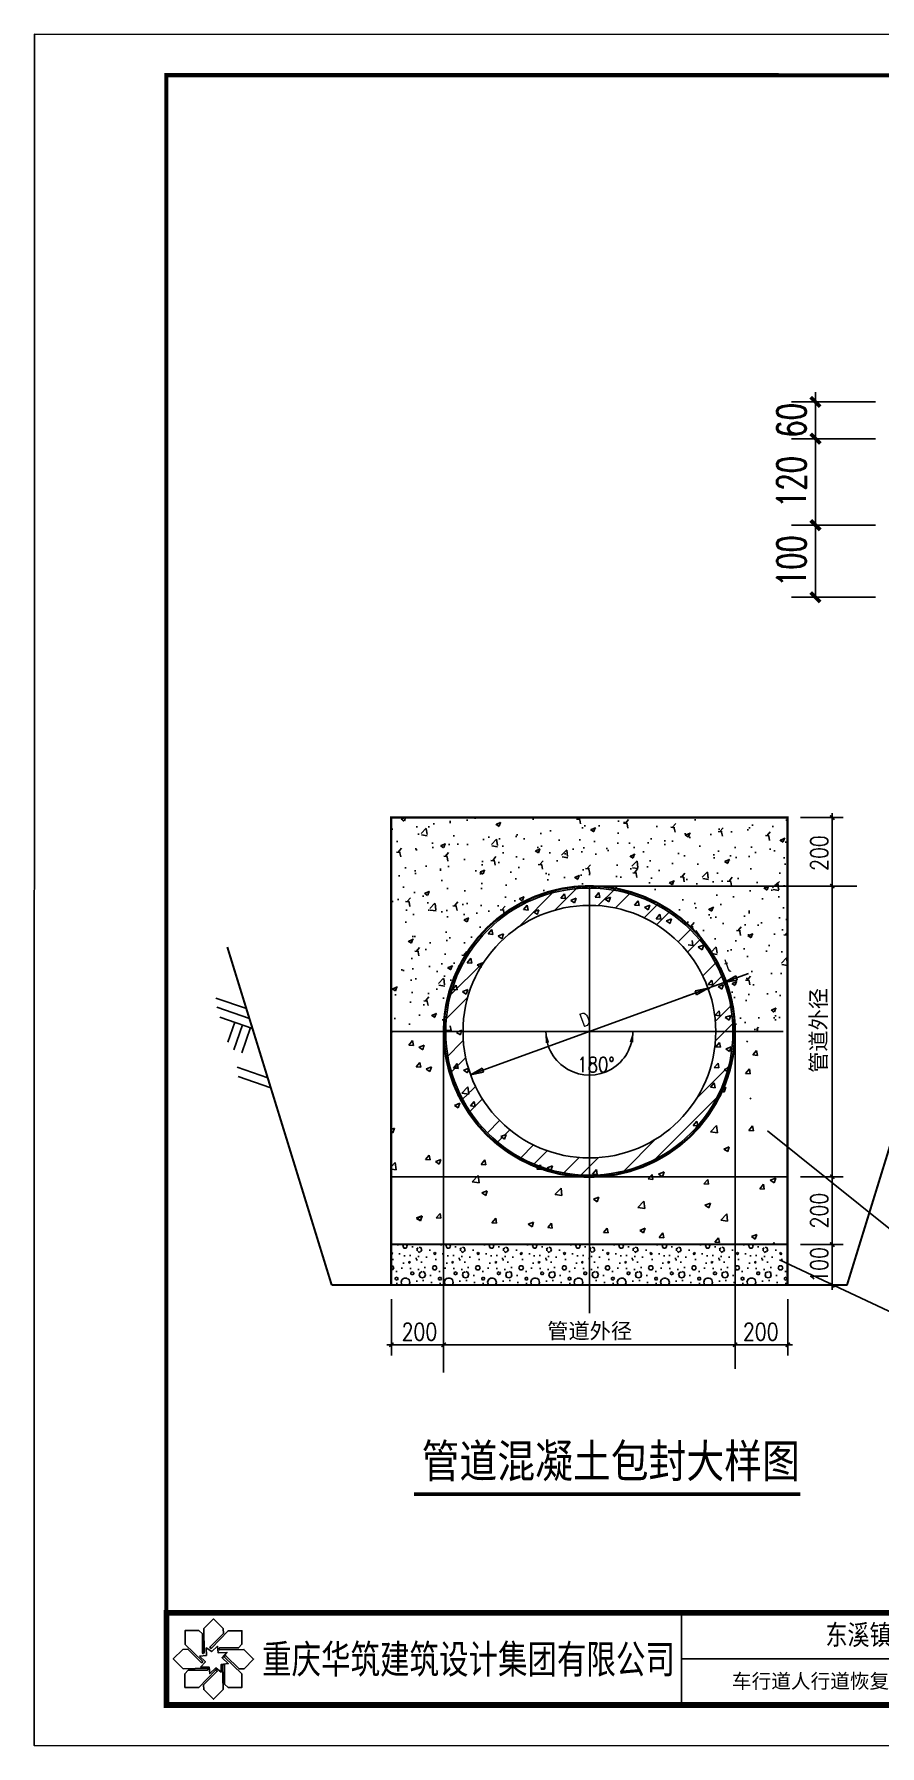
# Model space of a CAD drawing. Header units: millimetres. Extents: x 5592 to 9444, y 2362 to 3548.
# Drawn here: x 9023.5 to 9170.2, y 2362.3 to 2659.3 of the extents above; entities that cross this region are included whole.
import ezdxf
from ezdxf.enums import TextEntityAlignment as Align

# ---------------------------------------------------------------- set-up
doc = ezdxf.new("R2010")
doc.units = ezdxf.units.MM
doc.header["$LTSCALE"] = 250
doc.layers.get('0').update_dxf_attribs({"linetype": 'CONTINUOUS'})
doc.layers.get('DEFPOINTS').update_dxf_attribs({"linetype": 'CONTINUOUS'})
for name, color, linetype in [('DIM_SYMB', 3, 'CONTINUOUS'), ('DN_DIM', 3, 'CONTINUOUS'), ('DOTE', 152, 'CONTINUOUS'), ('GPSCOMMON', 7, 'CONTINUOUS'), ('OTHER', 7, 'CONTINUOUS'), ('PUB_DIM', 7, 'CONTINUOUS'), ('PUB_TITLE', 4, 'CONTINUOUS'), ('TK', 7, 'CONTINUOUS'), ('图框', 7, 'CONTINUOUS'), ('图框线', 4, 'CONTINUOUS'), ('标', 3, 'CONTINUOUS')]:
    doc.layers.add(name, color=color, linetype=linetype)
doc.styles.add('111', font='txt.shx', dxfattribs={"bigfont": 'hztxt.shx'})
doc.styles.add('_TCH_DIM_T3', font='SIMPLEX', dxfattribs={"width": 0.705882, "bigfont": 'GBCBIG'})
doc.styles.add('DIM_FONT', font='SIMPLEX.shx', dxfattribs={"width": 0.8})
doc.styles.add('FS', font='SIMFANG.TTF', dxfattribs={"width": 0.8})
doc.styles.add('宋体', font='SimSun.ttf')
doc.styles.add('样式 1', font='SIMFANG.TTF')

# ---------------------------------------------------------------- blocks, each defined once
blk = doc.blocks.new('_ARCHTICK')
at = {"color": 0, "linetype": 'ByBlock', "const_width": 0.4}
blk.add_lwpolyline([(-0.5, -0.5), (0.5, 0.5)], dxfattribs=at)
blk = doc.blocks.new('A$C00DF43F2')
blk.add_line((0.5, 16.5), (0.5, 0.5))
for points in [[(7.06, 9.58), (6.98, 13.76), (8.67, 15.45), (10.34, 13.79), (10.38, 12.93), (8.08, 10.62, 0.846154), (8.31, 10.39), (11.21, 13.4)], [(6.74, 8.12), (3.74, 11.02), (3.74, 13.42), (6.1, 13.42), (6.73, 12.84), (6.73, 9.58, 0.846154), (7.06, 9.58), (6.98, 13.76)], [(8.31, 10.39), (11.21, 13.4), (13.6, 13.4), (13.6, 11.04), (13.02, 10.41), (9.77, 10.41, 0.846154), (9.77, 10.08), (13.94, 10.16)], [(7.56, 6.91), (3.38, 6.8), (1.69, 8.49), (3.35, 10.16), (4.21, 10.2), (6.51, 7.89, 0.846154), (6.74, 8.12), (3.74, 11.02)], [(9.77, 10.08), (13.94, 10.16), (15.63, 8.46), (13.97, 6.8), (13.11, 6.76), (10.81, 9.06, 0.760552), (10.55, 8.8), (13.58, 5.93)], [(9.02, 6.56), (6.12, 3.56), (3.72, 3.56), (3.72, 5.91), (4.3, 6.55), (7.56, 6.55, 0.760552), (7.56, 6.91), (3.38, 6.8)], [(10.23, 7.37), (10.34, 3.2), (8.65, 1.5), (6.98, 3.17), (6.94, 4.03), (9.25, 6.33, 0.846154), (9.02, 6.56), (6.12, 3.56)], [(10.55, 8.8), (13.58, 5.93), (13.58, 3.54), (11.23, 3.54), (10.59, 4.12), (10.59, 7.37, 0.760552), (10.23, 7.37), (10.34, 3.2)]]:
    blk.add_lwpolyline(points, format="xyb")
blk.add_lwpolyline([(6.21, 8.99), (7.26, 8.01), (6.43, 7.08), (7.89, 7.08), (8.02, 5.96), (9.05, 6.95), (10, 6.23), (10, 7.54), (11.22, 7.69), (10.16, 8.69), (10.98, 9.63), (9.46, 9.56), (9.35, 10.7), (8.37, 9.77), (7.42, 10.42), (7.43, 9.1)], close=True)
at = {"layer": 'TK', "color": 7}
blk.add_line((390.5, 8.5), (89.84, 8.5), dxfattribs=at)
at = {"layer": 'TK', "color": 7, "const_width": 1}
blk.add_lwpolyline([(390.5, 0.5), (390.5, 16.5), (0.5, 16.5), (0.5, 0.5)], close=True, dxfattribs=at)
at = {"layer": 'TK', "color": 7}
blk.add_lwpolyline([(89.84, 16.5), (89.84, 0.5)], dxfattribs=at)
at = {"color": 7, "style": 'FS'}
for s, height, width, p in [('东溪镇市政消火栓增补工程', 3.5, 0.8, (137.75, 12.69)), ('重庆华筑建筑设计集团有限公司', 5, 0.75, (52.9, 8.46))]:
    blk.add_text(s, height=height, dxfattribs=dict(at, width=width)).set_placement(p, align=Align.MIDDLE_CENTER)
blk = doc.blocks.new('_DIMX')
blk.add_line((-150, 0), (150, 0))
at = {"const_width": 50}
blk.add_lwpolyline([(-70, -70), (70, 70)], dxfattribs=at)
blk = doc.blocks.new('_CLOSED')
at = {"color": 0, "linetype": 'ByBlock'}
for p, q in [((-1, 0.17), (0, 0)), ((-1, 0.17), (-1, -0.17)), ((0, 0), (-1, -0.17)), ((0, 0), (-1, 0))]:
    blk.add_line(p, q, dxfattribs=at)

msp = doc.modelspace()

# ---------------------------------------------------------------- hatches: boundary and pattern name
at = {"linetype": 'ByBlock'}
h = msp.add_hatch(dxfattribs=at)
h.set_pattern_fill('AN32C', color=256, scale=7.5, style=0)
h.set_pattern_definition([(0, (10404.602, 15903.288), (3.75, 7.5), [0, -7.5]), (0, (10400.215, 15902.276), (3.75, 7.5), [0, -7.5]), (0, (10402.652, 15902.201), (3.75, 7.5), [0, -7.5]), (0, (10405.315, 15904.413), (3.75, 7.5), [0, -7.5]), (0, (10402.202, 15901.826), (3.75, 7.5), [0, -7.5]), (0, (10406.065, 15909.138), (3.75, 7.5), [0, -7.5]), (0, (10403.777, 15908.538), (3.75, 7.5), [0, -7.5]), (0, (10404.977, 15907.601), (3.75, 7.5), [0, -7.5]), (0, (10398.865, 15907.451), (3.75, 7.5), [0, -7.5]), (0, (10402.54, 15907.113), (3.75, 7.5), [0, -7.5]), (0, (10401.115, 15905.201), (3.75, 7.5), [0, -7.5]), (0, (10401.19, 15902.388), (3.75, 7.5), [0, -7.5]), (0, (10404.002, 15902.088), (3.75, 7.5), [0, -7.5]), (0, (10406.065, 15905.388), (3.75, 7.5), [0, -7.5]), (0, (10399.052, 15904.226), (3.75, 7.5), [0, -7.5]), (0, (10399.69, 15905.501), (3.75, 7.5), [0, -7.5]), (0, (10402.615, 15904.976), (3.75, 7.5), [0, -7.5]), (0, (10401.565, 15903.888), (3.75, 7.5), [0, -7.5]), (0, (10400.965, 15906.363), (3.75, 7.5), [0, -7.5]), (0, (10401.902, 15909.176), (3.75, 7.5), [0, -7.5]), (0, (10399.352, 15902.651), (3.75, 7.5), [0, -7.5]), (0, (10403.477, 15907.638), (3.75, 7.5), [0, -7.5]), (0, (10399.99, 15907.751), (3.75, 7.5), [0, -7.5]), (0, (10399.39, 15908.726), (3.75, 7.5), [0, -7.5]), (130.601294, (10405.604, 15906.79), (-18.749999825, 22.500000136), [0.3292694, -137.963895]), (18.434949, (10405.0683, 15906.9329), (18.75, 7.49999997), [0.3388155, -47.0953493]), (90, (10405.0683, 15906.6114), (3.75, 7.5), [0.3214285, -14.678571]), (161.565051, (10405.3897, 15906.5043), (-18.75000017, 7.49999946), [0.3388155, -47.0953493]), (53.130102, (10405.3897, 15906.5043), (3.75, 7.5), [0.357143, -37.1428567]), (135, (10405.6754, 15902.6829), (-3.75000047, 7.4999995), [0.3030457, -20.9101575]), (45, (10405.2469, 15902.6829), (3.75, 7.5), [0.3030457, -20.9101575]), (135, (10405.4611, 15902.4686), (-3.75000047, 7.4999995), [0.3030457, -20.9101575]), (45, (10405.4611, 15902.4686), (3.75, 7.5), [0.3030457, -20.9101575]), (116.56505, (10402.068, 15907.7186), (-6e-07, 14.9999997), [0.399298, -7.9859565]), (180, (10401.89, 15908.076), (-3.75, 7.5), [0.4285715, -7.0714283]), (63.43495, (10401.2826, 15907.7186), (6e-09, 15), [0.399298, -7.9859565]), (116.56505, (10401.461, 15907.3614), (-6e-07, 14.9999997), [0.399298, -7.9859565]), (0, (10401.461, 15907.3614), (3.75, 7.5), [0.4285715, -7.0714283]), (63.43495, (10401.89, 15907.3614), (6e-09, 15), [0.399298, -7.9859565]), (107.102728, (10404.8897, 15905.18286), (-11.2499995956, 37.500000144), [0.485767, -203.53629]), (143.972626, (10404.74685, 15905.64714), (-71.249999198, 52.500000014), [0.485767, -101.5252575]), (180, (10404.354, 15905.933), (-3.75, 7.5), [0.4642857, -7.035714]), (36.0273733, (10403.49685, 15905.64714), (71.249999575, 52.499999508), [0.485767, -101.5252575]), (71.565051, (10403.354, 15905.2186), (11.25000007, 37.49999998), [0.451754, -46.9824105]), (107.102728, (10403.49685, 15904.7543), (-11.2499995956, 37.500000144), [0.485767, -203.53629]), (143.972626, (10403.8897, 15904.4686), (-71.249999198, 52.500000014), [0.485767, -101.5252575]), (0, (10403.89, 15904.4686), (3.75, 7.5), [0.4642857, -7.035714]), (36.0273733, (10404.354, 15904.4686), (71.249999575, 52.499999508), [0.485767, -101.5252575]), (71.565051, (10404.7469, 15904.7543), (11.25000007, 37.49999998), [0.451754, -46.9824105]), (150.255118, (10404.9611, 15908.6829), (-11.250000027, 7.49999991), [0.2879377, -60.178995]), (90, (10404.711, 15908.54), (3.75, 7.5), [0.2857143, -14.7142852]), (29.744881, (10404.7111, 15908.54), (11.250000007, 7.499999965), [0.2879377, -60.178995]), (116.56505, (10403.211, 15903.3614), (-6e-07, 14.9999997), [0.399298, -7.9859565]), (168.690067, (10403.0326, 15903.7186), (-33.75000006, 7.49999982), [0.3642157, -76.12107]), (41.185925, (10402.3897, 15903.54), (93.749999714, 82.499999526), [0.379648, -159.0725325]), (90, (10402.3897, 15903.183), (3.75, 7.5), [0.357143, -14.6428567]), (138.814074, (10402.67542, 15902.93286), (-93.749998616, 82.500000772), [0.379648, -159.0725325]), (16.6992442, (10402.67542, 15902.93286), (123.749999787, 37.499999823), [0.372868, -156.2317275]), (60.945396, (10403.03257, 15903.04), (3.750000014, 7.499999977), [0.367701, -154.0667475]), (109.983106, (10400.06828, 15906.5043), (-18.7500001005, 52.499999943), [0.418025, -175.1524725]), (155.556045, (10399.92542, 15906.89714), (-48.750000231, 22.499999553), [0.4315373, -180.8141475]), (24.4439547, (10399.1397, 15906.89714), (48.75000007, 22.4999999125), [0.4315373, -180.8141475]), (70.0168934, (10398.99685, 15906.5043), (18.7500000864, 52.499999952), [0.418025, -175.1524725]), (109.983106, (10399.1397, 15906.11143), (-18.7500001005, 52.499999943), [0.418025, -175.1524725]), (160.016893, (10399.5326, 15905.9686), (-18.750000093, 7.499999688), [0.418025, -87.3672225]), (19.9831065, (10399.5326, 15905.9686), (18.74999998, 7.500000018), [0.418025, -87.3672225]), (70.0168934, (10399.92542, 15906.11143), (18.7500000864, 52.499999952), [0.418025, -175.1524725]), (122.005383, (10402.854, 15905.8257), (-3.750000517, 7.49999964), [0.336928, -70.4179305]), (18.434949, (10402.354, 15906.0043), (18.75, 7.49999997), [0.3388155, -47.0953493]), (90, (10402.354, 15905.683), (3.75, 7.5), [0.3214285, -14.678571]), (161.565051, (10402.6754, 15905.5757), (-18.75000017, 7.49999946), [0.3388155, -47.0953493]), (54.4623222, (10402.67542, 15905.5757), (26.249999984, 37.499999974), [0.307226, -128.7276525]), (116.56505, (10400.6754, 15904.004), (-6e-07, 14.9999997), [0.399298, -7.9859565]), (180, (10400.497, 15904.3614), (-3.75, 7.5), [0.392857, -7.1071425]), (59.0362434, (10399.8897, 15904.0043), (3.750000012, 7.499999964), [0.4164966, -87.047775]), (120.963756, (10400.104, 15903.64715), (-3.750000512, 7.499999656), [0.4164966, -87.047775]), (0, (10400.104, 15903.647), (3.75, 7.5), [0.392857, -7.1071425]), (63.43495, (10400.497, 15903.647), (6e-09, 15), [0.399298, -7.9859565])])
h.paths.add_polyline_path([(9085.4, 2442.25), (9154.157, 2442.25), (9154.157, 2449.318), (9085.4, 2449.318)])
at = {"layer": 'OTHER'}
h = msp.add_hatch(dxfattribs=at)
h.set_pattern_fill('AR-CONC', color=256, scale=4.5, style=0)
h.set_pattern_definition([(50, (-106342.3425, -13986.837), (8.1983101, -0.71725885), [0.85725, -9.42975]), (355, (-106342.3425, -13986.837), (-1.58592717, 8.5975489), [0.6858, -7.5438]), (100.451, (-106341.659, -13986.897), (6.6124126, 7.88025095), [0.72855, -8.01405]), (46.1842, (-106342.342, -13984.551), (12.1985568, -1.8919048), [1.285875, -14.144625]), (96.6356, (-106341.326, -13984.709), (10.6831906, 11.13415), [1.092825, -12.021075]), (351.184, (-106342.342, -13984.551), (10.6832073, 11.1341303), [1.0287, -11.3157]), (21, (-106341.1995, -13985.123), (6.8226696, -4.60194833), [0.85725, -9.42975]), (326, (-106341.1995, -13985.123), (2.7810913, 8.2884585), [0.6858, -7.5438]), (71.4514, (-106340.631, -13985.506), (9.6037421, 3.6865286), [0.72855, -8.01405]), (37.5, (-106342.3425, -13986.8373), (0.138987146, 3.80497675), [0, -7.45236, 0, -7.6581, 0, -7.572375]), (7.5, (-106342.3425, -13986.8373), (3.00688481, 4.50812587), [0, -4.36626, 0, -7.28091, 0, -2.886075]), (327.5, (-106344.8914, -13986.8373), (6.10157678, -0.25779348), [0, -2.8575, 0, -8.9154, 0, -11.83005]), (317.5, (-106346.0344, -13986.837), (6.66581316, 1.1441921), [0, -3.71475, 0, -5.92074, 0, -8.40105])])
edge = h.paths.add_edge_path()
edge.add_line((9119.778, 2511.5), (9119.778, 2523.378))
edge.add_line((9119.778, 2523.378), (9085.4, 2523.378))
edge.add_line((9085.4, 2523.378), (9085.4, 2497.367))
edge.add_line((9085.4, 2497.367), (9085.4, 2486.226))
edge.add_line((9085.4, 2486.226), (9090.044, 2486.226))
edge.add_line((9090.044, 2486.226), (9090.452, 2486.767))
edge.add_line((9090.452, 2486.767), (9090.541, 2486.226))
edge.add_line((9090.541, 2486.226), (9090.852, 2486.226))
edge.add_line((9090.852, 2486.226), (9090.996, 2486.767))
edge.add_line((9090.996, 2486.767), (9091.137, 2486.226))
edge.add_line((9091.137, 2486.226), (9091.496, 2486.226))
edge.add_line((9091.496, 2486.226), (9091.617, 2486.638))
edge.add_line((9091.617, 2486.638), (9091.722, 2486.226))
edge.add_line((9091.722, 2486.226), (9092.036, 2486.226))
edge.add_line((9092.036, 2486.226), (9092.16, 2486.871))
edge.add_line((9092.16, 2486.871), (9092.327, 2486.226))
edge.add_line((9092.327, 2486.226), (9092.751, 2486.226))
edge.add_line((9092.751, 2486.226), (9092.884, 2486.664))
edge.add_line((9092.884, 2486.664), (9092.967, 2486.226))
edge.add_line((9092.967, 2486.226), (9093.371, 2486.226))
edge.add_line((9093.371, 2486.226), (9093.583, 2486.897))
edge.add_line((9093.583, 2486.897), (9093.689, 2486.226))
edge.add_line((9093.689, 2486.226), (9093.958, 2486.226))
edge.add_line((9093.958, 2486.226), (9094.049, 2486.974))
edge.add_line((9094.049, 2486.974), (9094.23, 2486.226))
edge.add_line((9094.23, 2486.226), (9094.505, 2486.226))
edge.add_arc((9119.778, 2486.227), 25.273, 179.65163, 180.00286, ccw=False)
edge.add_arc((9119.779, 2486.271), 25.273, 166.7329, 179.74971, ccw=False)
edge.add_line((9095.18, 2492.07), (9095.193, 2492.084))
edge.add_arc((9119.778, 2486.227), 25.273, 90, 166.60147, ccw=False)
edge = h.paths.add_edge_path()
edge.add_line((9144.695, 2486.226), (9145.873, 2486.226))
edge.add_line((9145.873, 2486.226), (9146.094, 2487.057))
edge.add_line((9146.094, 2487.057), (9146.311, 2486.226))
edge.add_line((9146.311, 2486.226), (9146.51, 2486.226))
edge.add_line((9146.51, 2486.226), (9146.715, 2486.928))
edge.add_line((9146.715, 2486.928), (9146.895, 2486.226))
edge.add_line((9146.895, 2486.226), (9147.079, 2486.226))
edge.add_line((9147.079, 2486.226), (9147.258, 2487.16))
edge.add_line((9147.258, 2487.16), (9147.501, 2486.226))
edge.add_line((9147.501, 2486.226), (9147.761, 2486.226))
edge.add_line((9147.761, 2486.226), (9147.983, 2486.953))
edge.add_line((9147.983, 2486.953), (9148.119, 2486.226))
edge.add_line((9148.119, 2486.226), (9148.378, 2486.226))
edge.add_line((9148.378, 2486.226), (9148.681, 2487.186))
edge.add_line((9148.681, 2487.186), (9148.834, 2486.226))
edge.add_line((9148.834, 2486.226), (9149.021, 2486.226))
edge.add_line((9149.021, 2486.226), (9149.147, 2487.264))
edge.add_line((9149.147, 2487.264), (9154.157, 2486.395))
edge.add_line((9154.157, 2486.395), (9154.157, 2497.367))
edge.add_line((9154.157, 2497.367), (9154.157, 2523.378))
edge.add_line((9154.157, 2523.378), (9119.778, 2523.378))
edge.add_line((9119.778, 2523.378), (9119.778, 2511.144))
edge.add_arc((9119.778, 2486.227), 24.917, -0.0029, 90, ccw=False)
h.paths.add_polyline_path([(9142.323, 2499.016), (9143.948, 2499.608), (9145.102, 2496.436), (9143.477, 2495.845)], flags=16)

# ---------------------------------------------------------------- linework, layer by layer
at = {"color": 0}
for p, q in [((9114.833, 2509.386), (9115.483, 2510.16)), ((9115.639, 2509.315), (9115.483, 2510.159)), ((9120.775, 2509.577), (9121.424, 2510.351)), ((9121.58, 2509.506), (9121.424, 2510.351)), ((9108.366, 2507.396), (9109.016, 2508.17)), ((9108.366, 2507.396), (9109.171, 2507.325)), ((9109.172, 2507.325), (9109.016, 2508.169)), ((9110.091, 2507.024), (9110.151, 2507.047)), ((9110.091, 2507.024), (9110.761, 2506.572)), ((9110.151, 2507.047), (9111.035, 2507.386)), ((9110.761, 2506.572), (9110.921, 2507.047)), ((9110.921, 2507.047), (9111.035, 2507.386)), ((9114.833, 2509.386), (9115.638, 2509.315)), ((9116.559, 2509.014), (9116.618, 2509.037)), ((9116.559, 2509.014), (9117.229, 2508.562)), ((9116.618, 2509.037), (9117.502, 2509.376)), ((9117.229, 2508.562), (9117.388, 2509.037)), ((9117.388, 2509.037), (9117.502, 2509.376)), ((9120.775, 2509.577), (9121.58, 2509.507)), ((9122.5, 2509.205), (9122.56, 2509.228)), ((9122.5, 2509.205), (9123.17, 2508.753)), ((9122.56, 2509.228), (9123.443, 2509.567)), ((9123.17, 2508.753), (9123.329, 2509.228)), ((9123.329, 2509.228), (9123.443, 2509.567)), ((9127.61, 2508.173), (9128.26, 2508.947)), ((9127.61, 2508.173), (9128.415, 2508.103)), ((9128.416, 2508.102), (9128.26, 2508.947)), ((9129.336, 2507.802), (9129.396, 2507.825)), ((9129.336, 2507.801), (9130.006, 2507.349)), ((9129.396, 2507.825), (9130.279, 2508.164)), ((9130.006, 2507.35), (9130.165, 2507.825)), ((9130.165, 2507.825), (9130.279, 2508.163)), ((9131.38, 2505.812), (9132.029, 2506.586)), ((9131.38, 2505.812), (9132.185, 2505.742)), ((9132.185, 2505.741), (9132.029, 2506.586)), ((9133.105, 2505.44), (9133.165, 2505.463)), ((9133.105, 2505.44), (9133.775, 2504.988)), ((9133.165, 2505.463), (9134.048, 2505.803)), ((9133.775, 2504.988), (9133.934, 2505.463)), ((9133.934, 2505.463), (9134.048, 2505.802)), ((9102.233, 2503.184), (9102.883, 2503.958)), ((9102.233, 2503.184), (9103.038, 2503.114)), ((9103.039, 2503.113), (9102.883, 2503.958)), ((9103.958, 2502.812), (9104.018, 2502.835)), ((9103.958, 2502.812), (9104.628, 2502.36)), ((9104.018, 2502.835), (9104.902, 2503.174)), ((9104.628, 2502.36), (9104.788, 2502.835)), ((9104.788, 2502.835), (9104.902, 2503.174)), ((9136.939, 2501.268), (9137.744, 2501.198)), ((9137.745, 2501.197), (9137.589, 2502.041)), ((9138.725, 2500.919), (9139.608, 2501.258)), ((9139.494, 2500.919), (9139.608, 2501.258)), ((9098.582, 2498.188), (9099.231, 2498.962)), ((9098.582, 2498.188), (9099.387, 2498.118)), ((9099.387, 2498.117), (9099.232, 2498.962)), ((9100.367, 2497.839), (9101.25, 2498.178)), ((9101.137, 2497.839), (9101.25, 2498.178)), ((9138.665, 2500.896), (9138.725, 2500.919)), ((9138.665, 2500.896), (9139.335, 2500.444)), ((9139.335, 2500.444), (9139.494, 2500.919)), ((9100.307, 2497.816), (9100.367, 2497.839)), ((9100.307, 2497.816), (9100.977, 2497.364)), ((9100.977, 2497.364), (9101.137, 2497.839)), ((9140.371, 2494.413), (9141.02, 2495.187)), ((9141.176, 2494.342), (9141.02, 2495.187)), ((9096.026, 2493.53), (9096.832, 2493.46)), ((9096.027, 2493.53), (9096.676, 2494.304)), ((9096.832, 2493.459), (9096.676, 2494.303)), ((9097.752, 2493.158), (9097.812, 2493.181)), ((9097.752, 2493.158), (9098.422, 2492.706)), ((9097.812, 2493.181), (9098.695, 2493.52)), ((9098.422, 2492.706), (9098.581, 2493.181)), ((9098.581, 2493.181), (9098.695, 2493.52)), ((9140.371, 2494.413), (9141.176, 2494.343)), ((9142.096, 2494.042), (9142.156, 2494.065)), ((9142.096, 2494.041), (9142.766, 2493.59)), ((9142.156, 2494.065), (9143.039, 2494.404)), ((9142.766, 2493.59), (9142.925, 2494.065)), ((9142.925, 2494.065), (9143.039, 2494.404)), ((9141.626, 2489.063), (9142.276, 2489.837)), ((9142.431, 2488.992), (9142.276, 2489.837)), ((9095.006, 2486.476), (9095.811, 2486.406)), ((9095.811, 2486.405), (9095.655, 2487.249)), ((9096.791, 2486.127), (9097.674, 2486.466)), ((9097.56, 2486.127), (9097.674, 2486.466)), ((9141.626, 2489.063), (9142.431, 2488.993)), ((9143.351, 2488.692), (9143.411, 2488.715)), ((9143.351, 2488.691), (9144.021, 2488.24)), ((9143.411, 2488.715), (9144.294, 2489.054)), ((9144.021, 2488.24), (9144.181, 2488.715)), ((9144.181, 2488.715), (9144.295, 2489.054)), ((9088.469, 2483.902), (9089.119, 2484.676)), ((9088.469, 2483.902), (9089.274, 2483.832)), ((9089.275, 2483.831), (9089.119, 2484.676)), ((9090.195, 2483.531), (9090.254, 2483.554)), ((9090.195, 2483.53), (9090.865, 2483.079)), ((9090.254, 2483.554), (9091.138, 2483.893)), ((9090.865, 2483.079), (9091.024, 2483.554)), ((9091.024, 2483.554), (9091.138, 2483.893)), ((9096.731, 2486.104), (9096.791, 2486.127)), ((9096.731, 2486.104), (9097.401, 2485.652)), ((9097.401, 2485.652), (9097.56, 2486.127)), ((9141.71, 2483.595), (9142.359, 2484.369)), ((9141.71, 2483.595), (9142.515, 2483.525)), ((9142.515, 2483.524), (9142.36, 2484.369)), ((9143.435, 2483.224), (9143.495, 2483.247)), ((9143.435, 2483.223), (9144.105, 2482.772)), ((9143.495, 2483.247), (9144.378, 2483.586)), ((9144.105, 2482.772), (9144.265, 2483.247)), ((9144.265, 2483.247), (9144.378, 2483.586)), ((9147.024, 2484.586), (9147.289, 2484.476)), ((9089.734, 2480.11), (9090.383, 2480.884)), ((9090.539, 2480.039), (9090.384, 2480.884)), ((9096.22, 2479.904), (9096.869, 2480.677)), ((9097.025, 2479.833), (9096.869, 2480.677)), ((9141.459, 2480.001), (9142.108, 2480.775)), ((9142.264, 2479.93), (9142.109, 2480.774)), ((9148.151, 2482.185), (9148.8, 2482.959)), ((9148.151, 2482.185), (9148.956, 2482.115)), ((9148.956, 2482.114), (9148.801, 2482.958)), ((9089.734, 2480.11), (9090.539, 2480.04)), ((9091.459, 2479.738), (9091.519, 2479.761)), ((9091.459, 2479.738), (9092.129, 2479.286)), ((9091.519, 2479.761), (9092.402, 2480.1)), ((9092.129, 2479.286), (9092.289, 2479.761)), ((9092.289, 2479.761), (9092.402, 2480.1)), ((9096.219, 2479.904), (9097.025, 2479.833)), ((9097.945, 2479.532), (9098.005, 2479.555)), ((9097.945, 2479.532), (9098.615, 2479.08)), ((9098.005, 2479.555), (9098.888, 2479.894)), ((9098.615, 2479.08), (9098.774, 2479.555)), ((9098.774, 2479.555), (9098.888, 2479.894)), ((9140.79, 2476.574), (9141.439, 2477.348)), ((9141.595, 2476.503), (9141.439, 2477.347)), ((9141.459, 2480.001), (9142.264, 2479.93)), ((9143.184, 2479.629), (9143.244, 2479.652)), ((9143.184, 2479.629), (9143.854, 2479.177)), ((9143.244, 2479.652), (9144.127, 2479.991)), ((9143.854, 2479.177), (9144.014, 2479.652)), ((9144.014, 2479.652), (9144.127, 2479.991)), ((9146.882, 2478.981), (9147.688, 2478.911)), ((9146.883, 2478.981), (9147.532, 2479.755)), ((9147.688, 2478.91), (9147.532, 2479.754)), ((9097.658, 2475.54), (9098.707, 2476.634)), ((9097.658, 2475.54), (9098.856, 2475.354)), ((9098.856, 2475.354), (9098.707, 2476.634)), ((9140.789, 2476.574), (9141.594, 2476.503)), ((9142.515, 2476.202), (9142.575, 2476.225)), ((9142.515, 2476.202), (9143.185, 2475.75)), ((9142.575, 2476.225), (9143.458, 2476.564)), ((9143.185, 2475.75), (9143.344, 2476.225)), ((9143.344, 2476.225), (9143.458, 2476.564)), ((9147.599, 2474.704), (9147.864, 2474.594)), ((9096.361, 2473.434), (9097.304, 2473.796)), ((9096.361, 2473.434), (9097.031, 2472.982)), ((9097.031, 2472.982), (9097.304, 2473.796)), ((9099.151, 2473.325), (9099.8, 2474.099)), ((9099.151, 2473.325), (9099.956, 2473.254)), ((9099.956, 2473.254), (9099.801, 2474.098)), ((9085.4, 2469.226), (9085.987, 2469.452)), ((9085.4, 2468.849), (9085.714, 2468.638)), ((9085.714, 2468.638), (9085.987, 2469.452)), ((9104.401, 2468.011), (9105.345, 2468.373)), ((9105.071, 2467.559), (9105.345, 2468.373)), ((9137.796, 2469.944), (9138.446, 2470.718)), ((9137.796, 2469.944), (9138.601, 2469.873)), ((9138.601, 2469.872), (9138.446, 2470.717)), ((9140.784, 2468.852), (9141.834, 2469.945)), ((9140.785, 2468.851), (9141.983, 2468.666)), ((9141.982, 2468.666), (9141.834, 2469.945)), ((9147.457, 2469.099), (9148.262, 2469.028)), ((9147.458, 2469.099), (9148.107, 2469.872)), ((9148.263, 2469.027), (9148.107, 2469.871)), ((9104.401, 2468.011), (9105.071, 2467.559)), ((9143.117, 2465.853), (9144.06, 2466.215)), ((9143.117, 2465.853), (9143.787, 2465.401)), ((9143.787, 2465.401), (9144.06, 2466.215)), ((9085.4, 2462.765), (9086.118, 2463.513)), ((9086.267, 2462.233), (9086.118, 2463.513)), ((9091.359, 2464.038), (9092.008, 2464.812)), ((9091.359, 2464.038), (9092.164, 2463.968)), ((9092.164, 2463.967), (9092.008, 2464.812)), ((9093.084, 2463.666), (9093.144, 2463.689)), ((9093.084, 2463.666), (9093.754, 2463.214)), ((9093.144, 2463.689), (9094.027, 2464.028)), ((9093.754, 2463.214), (9093.913, 2463.689)), ((9093.913, 2463.689), (9094.027, 2464.028)), ((9101.02, 2463.193), (9101.436, 2463.689)), ((9101.02, 2463.193), (9101.825, 2463.123)), ((9101.436, 2463.689), (9101.669, 2463.967)), ((9101.721, 2463.689), (9101.67, 2463.966)), ((9101.825, 2463.122), (9101.721, 2463.689)), ((9110.681, 2462.348), (9111.331, 2463.122)), ((9111.487, 2462.277), (9111.331, 2463.121)), ((9112.442, 2462.588), (9113.385, 2462.95)), ((9112.442, 2462.588), (9113.112, 2462.136)), ((9113.112, 2462.136), (9113.385, 2462.95)), ((9085.4, 2462.368), (9086.267, 2462.233)), ((9099.444, 2460.19), (9100.493, 2461.283)), ((9099.444, 2460.189), (9100.642, 2460.004)), ((9100.642, 2460.004), (9100.493, 2461.283)), ((9110.681, 2462.348), (9111.486, 2462.277)), ((9120.342, 2461.503), (9121.147, 2461.432)), ((9120.343, 2461.503), (9120.992, 2462.276)), ((9121.148, 2461.431), (9120.992, 2462.276)), ((9130.004, 2460.657), (9130.653, 2461.431)), ((9130.004, 2460.657), (9130.809, 2460.587)), ((9130.809, 2460.586), (9130.653, 2461.43)), ((9131.799, 2461.509), (9132.742, 2461.871)), ((9131.799, 2461.509), (9132.469, 2461.057)), ((9132.469, 2461.057), (9132.742, 2461.871)), ((9139.665, 2459.812), (9140.315, 2460.586)), ((9139.665, 2459.812), (9140.47, 2459.742)), ((9140.47, 2459.741), (9140.315, 2460.585)), ((9149.327, 2458.967), (9149.976, 2459.741)), ((9150.132, 2458.895), (9149.976, 2459.74)), ((9151.157, 2460.43), (9152.1, 2460.792)), ((9151.157, 2460.43), (9151.827, 2459.978)), ((9151.827, 2459.978), (9152.1, 2460.792)), ((9101.124, 2458.243), (9102.067, 2458.605)), ((9101.124, 2458.243), (9101.794, 2457.791)), ((9101.794, 2457.791), (9102.067, 2458.605)), ((9113.819, 2457.96), (9114.869, 2459.054)), ((9113.82, 2457.96), (9115.018, 2457.774)), ((9115.017, 2457.774), (9114.869, 2459.054)), ((9120.482, 2457.164), (9121.425, 2457.526)), ((9120.482, 2457.164), (9121.152, 2456.712)), ((9121.152, 2456.712), (9121.425, 2457.526)), ((9128.195, 2455.731), (9129.244, 2456.824)), ((9129.393, 2455.545), (9129.244, 2456.824)), ((9139.839, 2456.086), (9140.783, 2456.448)), ((9140.509, 2455.634), (9140.783, 2456.448)), ((9149.326, 2458.967), (9150.131, 2458.896)), ((9089.807, 2453.899), (9090.75, 2454.261)), ((9089.807, 2453.822), (9090.75, 2454.184)), ((9089.807, 2453.899), (9090.477, 2453.447)), ((9089.807, 2453.822), (9090.477, 2453.37)), ((9090.477, 2453.447), (9090.75, 2454.261)), ((9090.477, 2453.37), (9090.75, 2454.184)), ((9093.227, 2453.906), (9094.033, 2453.836)), ((9093.228, 2453.906), (9093.877, 2454.68)), ((9094.033, 2453.835), (9093.877, 2454.68)), ((9102.889, 2453.061), (9103.538, 2453.835)), ((9103.694, 2452.99), (9103.538, 2453.834)), ((9128.195, 2455.73), (9129.393, 2455.545)), ((9139.839, 2456.086), (9140.509, 2455.634)), ((9142.57, 2453.501), (9143.619, 2454.595)), ((9142.57, 2453.501), (9143.768, 2453.315)), ((9143.768, 2453.315), (9143.619, 2454.595)), ((9102.889, 2453.061), (9103.694, 2452.991)), ((9109.164, 2452.82), (9110.107, 2453.182)), ((9109.164, 2452.82), (9109.834, 2452.368)), ((9109.834, 2452.368), (9110.107, 2453.182)), ((9112.55, 2452.216), (9113.2, 2452.99)), ((9112.55, 2452.216), (9113.355, 2452.146)), ((9113.355, 2452.145), (9113.2, 2452.989)), ((9122.211, 2451.371), (9123.016, 2451.3)), ((9122.212, 2451.371), (9122.861, 2452.145)), ((9123.017, 2451.3), (9122.861, 2452.144)), ((9128.522, 2451.741), (9129.465, 2452.103)), ((9128.522, 2451.741), (9129.192, 2451.289)), ((9129.192, 2451.289), (9129.465, 2452.103)), ((9131.873, 2450.525), (9132.522, 2451.299)), ((9131.873, 2450.525), (9132.678, 2450.455)), ((9132.678, 2450.454), (9132.522, 2451.299)), ((9147.88, 2450.663), (9148.823, 2451.025)), ((9147.88, 2450.662), (9148.55, 2450.211)), ((9148.55, 2450.211), (9148.823, 2451.025)), ((9141.534, 2449.68), (9142.184, 2450.454)), ((9141.534, 2449.68), (9142.339, 2449.61)), ((9142.339, 2449.609), (9142.183, 2450.453)), ((9151.665, 2449.395), (9151.845, 2449.609)), ((9151.884, 2449.395), (9151.845, 2449.608))]:
    msp.add_line(p, q, dxfattribs=at)
at = {"linetype": 'Continuous'}
for p, q in [((9119.778, 2511.5), (9166.194, 2511.5)), ((9094.505, 2486.226), (9094.505, 2427.087)), ((9145.051, 2486.117), (9145.051, 2427.695))]:
    msp.add_line(p, q, dxfattribs=at)
for p, q in [((9060.275, 2490.217), (9054.992, 2492.056)), ((9060.803, 2488.508), (9055.174, 2490.468)), ((9061.33, 2486.8), (9055.702, 2488.76)), ((9057.05, 2484.39), (9058.261, 2487.868)), ((9058.108, 2483.05), (9059.621, 2487.395)), ((9059.468, 2482.576), (9060.981, 2486.921)), ((9063.981, 2478.211), (9058.698, 2480.051)), ((9064.509, 2476.502), (9058.88, 2478.462))]:
    msp.add_line(p, q)
at = {"linetype": 'ByBlock'}
msp.add_line((9154.157, 2461.056), (9085.4, 2461.056), dxfattribs=at)
at = {"color": 0, "const_width": 0.371}
for points in [[(9142.4, 2474.958, 1.6153567), (9097.157, 2474.958)], [(9142.517, 2497.303, -1.6153567), (9097.276, 2497.775)]]:
    msp.add_lwpolyline(points, format="xyb", dxfattribs=at)
at = {"const_width": 0.36}
for points in [[(9075.082, 2442.25), (9056.977, 2500.903)], [(9164.475, 2442.25), (9182.58, 2500.903)]]:
    msp.add_lwpolyline(points, dxfattribs=at)
at = {"color": 0}
for points, const_width in [([(9085.537, 2486.226), (9085.4, 2486.105), (9085.4, 2442.25)], 0.371), ([(9154.157, 2486.395), (9154.157, 2486.395), (9154.157, 2442.25)], 0.371), ([(9085.4, 2449.318), (9154.157, 2449.318)], 0.375), ([(9075.082, 2442.25), (9164.475, 2442.25)], 0.375)]:
    msp.add_lwpolyline(points, dxfattribs=dict(at, const_width=const_width))
at = {"linetype": 'ByBlock'}
msp.add_lwpolyline([(9085.4, 2449.318), (9154.157, 2449.318), (9154.157, 2442.25), (9085.4, 2442.25)], close=True, dxfattribs=at)
at = {"color": 0}
for centre, radius, start, end in [((9119.778, 2486.227), 24.917, 0.0573, 0), ((9119.778, 2486.227), 21.917, 0.0573, 0), ((9119.781, 2486.226), 7.535, 180.14746, 0.50892)]:
    msp.add_arc(centre, radius, start, end, dxfattribs=at)
for points in [[(9112.203, 2484.257), (9112.82, 2484.361), (9112.201, 2486.158)], [(9126.773, 2484.457), (9127.391, 2484.363), (9127.363, 2486.263)]]:
    msp.add_solid(points, dxfattribs=at)
at = {"layer": 'DEFPOINTS', "color": 0, "linetype": 'ByBlock'}
for p in [(9142.316, 2498.415), (9119.778, 2486.227), (9119.778, 2486.227), (9119.781, 2486.226), (9119.781, 2486.226), (9100.261, 2474.956), (9139.297, 2474.958), (9155.747, 2474.958), (9155.747, 2474.958), (9085.4, 2471.987), (9154.157, 2471.987), (9154.157, 2463.689), (9155.747, 2463.689), (9086.028, 2432.449), (9095.079, 2432.449), (9095.079, 2432.449), (9145.624, 2432.449), (9145.624, 2432.449), (9154.784, 2432.449), (9154.784, 2432.449)]:
    msp.add_point(p, dxfattribs=at)
at = {"layer": 'DIM_SYMB', "const_width": 0.656}
msp.add_lwpolyline([(9089.361, 2405.945), (9156.36, 2405.945)], dxfattribs=at)
at = {"layer": 'DN_DIM'}
for p, q in [((9156.407, 2523.367), (9163.791, 2523.367)), ((9156.407, 2523.367), (9163.791, 2523.367)), ((9161.916, 2461.061), (9161.916, 2523.362)), ((9156.407, 2511.5), (9163.791, 2511.5)), ((9156.407, 2511.5), (9163.791, 2511.5)), ((9140.521, 2500.489), (9138.278, 2503.79)), ((9156.407, 2461.056), (9163.791, 2461.056)), ((9156.407, 2461.056), (9163.791, 2461.056)), ((9161.916, 2449.285), (9161.916, 2461.05)), ((9156.407, 2449.279), (9163.791, 2449.279)), ((9156.407, 2449.279), (9163.791, 2449.279)), ((9161.916, 2442.216), (9161.916, 2449.274)), ((9156.407, 2442.211), (9163.791, 2442.211)), ((9085.455, 2439.823), (9085.455, 2430.012)), ((9085.455, 2439.823), (9085.455, 2430.012)), ((9094.505, 2439.823), (9094.505, 2430.012)), ((9094.505, 2439.823), (9094.505, 2430.012)), ((9145.051, 2439.823), (9145.051, 2430.012)), ((9145.051, 2439.823), (9145.051, 2430.012)), ((9154.211, 2439.823), (9154.211, 2430.012)), ((9154.211, 2439.823), (9154.211, 2430.012)), ((9085.46, 2431.887), (9154.206, 2431.887))]:
    msp.add_line(p, q, dxfattribs=at)
at = {"layer": 'DOTE', "ltscale": 0.3}
for p, q in [((9119.778, 2511.5), (9119.778, 2437.373)), ((9085.537, 2486.226), (9153.4, 2486.226))]:
    msp.add_line(p, q, dxfattribs=at)
at = {"layer": 'GPSCOMMON'}
for p, q in [((9107.473, 2504.363), (9113.922, 2510.812)), ((9113.786, 2507.309), (9117.908, 2511.431)), ((9121.303, 2508.091), (9124.304, 2511.092)), ((9124.261, 2507.681), (9127.021, 2510.44)), ((9129.288, 2505.973), (9131.783, 2508.467)), ((9131.456, 2504.774), (9133.882, 2507.199)), ((9135.209, 2501.791), (9137.582, 2504.164)), ((9136.808, 2500.023), (9139.193, 2502.407)), ((9095.193, 2492.084), (9101.642, 2498.533)), ((9139.437, 2495.916), (9141.925, 2498.404)), ((9140.436, 2493.548), (9143.027, 2496.139)), ((9094.575, 2488.097), (9098.697, 2492.22)), ((9141.623, 2488), (9144.601, 2490.977)), ((9141.638, 2484.647), (9144.989, 2487.998)), ((9094.914, 2481.701), (9097.915, 2484.702)), ((9095.565, 2478.985), (9098.325, 2481.745)), ((9139.92, 2476.194), (9144.443, 2480.717)), ((9097.801, 2474.486), (9098.695, 2475.379)), ((9098.837, 2475.522), (9099.382, 2476.066)), ((9099.382, 2476.066), (9100.033, 2476.717)), ((9099.953, 2473.27), (9101.232, 2474.549)), ((9131.152, 2464.058), (9141.948, 2474.854)), ((9138.406, 2474.68), (9139.92, 2476.194)), ((9142.168, 2475.074), (9142.721, 2475.627)), ((9099.063, 2472.381), (9099.939, 2473.256)), ((9102.093, 2468.675), (9104.215, 2470.797)), ((9105.043, 2468.257), (9105.983, 2469.197)), ((9103.851, 2467.066), (9104.637, 2467.852)), ((9107.864, 2464.344), (9110.089, 2466.569)), ((9110.139, 2463.251), (9112.458, 2465.569)), ((9125.767, 2462.041), (9131.326, 2467.599)), ((9115.334, 2461.71), (9118.006, 2464.382)), ((9118.343, 2461.352), (9121.359, 2464.368)), ((9075.082, 2442.25), (9164.475, 2442.25))]:
    msp.add_line(p, q, dxfattribs=at)
for points in [[(9150.677, 2469.011), (9177.292, 2447.644), (9202.6, 2447.644)], [(9152.765, 2446.648), (9177.292, 2435.101), (9202.478, 2435.101)]]:
    msp.add_lwpolyline(points, dxfattribs=at)
at = {"layer": 'OTHER', "const_width": 0.375}
msp.add_lwpolyline([(9085.4, 2486.105), (9085.4, 2523.378), (9154.157, 2523.378), (9154.157, 2486.395)], dxfattribs=at)
at = {"layer": 'PUB_DIM'}
for p, q in [((9159.006, 2595.516), (9159.006, 2597.183)), ((9169.427, 2595.516), (9154.839, 2595.516)), ((9159.006, 2589.122), (9159.006, 2595.516)), ((9169.427, 2589.122), (9154.839, 2589.122)), ((9169.427, 2589.122), (9154.839, 2589.122)), ((9159.006, 2574.122), (9159.006, 2589.122)), ((9159.006, 2589.122), (9159.006, 2587.455)), ((9169.427, 2574.122), (9154.839, 2574.122)), ((9169.427, 2574.122), (9154.839, 2574.122)), ((9159.006, 2561.622), (9159.006, 2574.122)), ((9169.427, 2561.622), (9154.839, 2561.622))]:
    msp.add_line(p, q, dxfattribs=at)
at = {"layer": 'PUB_TITLE', "const_width": 0.707}
msp.add_lwpolyline([(9046.412, 2369.393), (9436.412, 2369.365), (9436.433, 2652.193), (9046.412, 2652.221)], close=True, dxfattribs=at)
at = {"layer": '图框线', "linetype": 'Continuous'}
msp.add_lwpolyline([(9443.504, 2659.294), (9443.482, 2362.294), (9023.482, 2362.324), (9023.504, 2659.324)], close=True, dxfattribs=at)
at = {"layer": '标'}
for p, q in [((9145.298, 2495.544), (9147.412, 2496.313)), ((9101.289, 2479.526), (9138.25, 2492.979)), ((9138.25, 2492.979), (9136.136, 2492.209)), ((9140.364, 2493.748), (9143.183, 2494.774))]:
    msp.add_line(p, q, dxfattribs=at)

# ---------------------------------------------------------------- block references
at = {"color": 0}
msp.add_blockref('A$C00DF43F2', (9045.912, 2368.865), dxfattribs=at)
at = {"layer": 'DN_DIM'}
for p, xscale, yscale, zscale, rotation in [((9161.916, 2523.367), 0.005249999463558197, 0.005249999463558197, 0.005249999463558197, 270), ((9161.916, 2523.367), 0.005249999463558197, 0.005249999463558197, 0.005249999463558197, 90), ((9161.916, 2511.5), 0.005249999463558197, 0.005249999463558197, 0.005249999463558197, 270), ((9161.916, 2511.5), 0.005249999463558197, 0.005249999463558197, 0.005249999463558197, 90), ((9161.916, 2461.056), 0.005249999463558197, 0.005249999463558197, 0.005249999463558197, 90), ((9161.916, 2461.056), 0.005249999463558197, 0.005249999463558197, 0.005249999463558197, 270), ((9161.916, 2449.279), 0.005249999463558197, 0.005249999463558197, 0.005249999463558197, 90), ((9161.916, 2449.279), 0.005249999463558197, 0.005249999463558197, 0.005249999463558197, 270), ((9161.916, 2442.211), 0.005249999463558197, 0.005249999463558197, 0.005249999463558197, 270), ((9085.455, 2431.887), 0.005249999929219484, 0.005249999929219484, 0.005249999929219484, 180), ((9094.505, 2431.887), 0.005249999929219484, 0.005249999929219484, 0.005249999929219484, 180), ((9145.051, 2431.887), 0.005249999929219484, 0.005249999929219484, 0.005249999929219484, 180), ((9154.211, 2431.887), 0.005249999929219484, 0.005249999929219484, 0.005249999929219484, 180)]:
    msp.add_blockref('_DIMX', p, dxfattribs=dict(at, xscale=xscale, yscale=yscale, zscale=zscale, rotation=rotation))
at = {"layer": 'DN_DIM', "xscale": 0.005249999929219484, "yscale": 0.005249999929219484, "zscale": 0.005249999929219484}
for p in [(9085.455, 2431.887), (9094.505, 2431.887), (9145.051, 2431.887), (9154.211, 2431.887)]:
    msp.add_blockref('_DIMX', p, dxfattribs=at)
at = {"layer": 'PUB_DIM', "xscale": 1.666666666664241, "yscale": 1.666666666664241, "zscale": 1.666666666664241}
for p, rotation in [((9159.006, 2595.516), 270), ((9159.006, 2589.122), 90), ((9159.006, 2589.122), 90), ((9159.006, 2574.122), 90), ((9159.006, 2574.122), 270), ((9159.006, 2561.622), 270)]:
    msp.add_blockref('_ARCHTICK', p, dxfattribs=dict(at, rotation=rotation))
at = {"layer": '标', "xscale": 2.250000000299156, "yscale": 2.250000000299156, "zscale": 2.250000000299156}
for p, rotation in [((9143.183, 2494.774), 200.000000017082), ((9140.364, 2493.748), 20.00000001708198), ((9140.364, 2493.748), 20.00000001708198), ((9099.174, 2478.756), 200.000000017082)]:
    msp.add_blockref('_CLOSED', p, dxfattribs=dict(at, rotation=rotation))

# ---------------------------------------------------------------- texts
at = {"color": 0, "insert": (9120.922, 2480.508), "char_height": 2.625, "attachment_point": 5, "style": 'DIM_FONT'}
msp.add_mtext('\\A1;180%%D', dxfattribs=at)
at = {"layer": 'DIM_SYMB', "color": 7, "style": '111'}
msp.add_text('管道混凝土包封大样图', height=6.5625, dxfattribs=at).set_placement((9090.672, 2408.205))
at = {"layer": 'DN_DIM', "color": 7, "attachment_point": 5, "rotation": 90}
for s, insert, char_height, style in [('\\A1;200', (9159.666, 2517.222), 3, 'DIM_FONT'), ('\\A1;{\\fFangSong_GB2312|b0|i0|c134|p49;\\W1;管道外径}', (9159.666, 2486.443), 2.7, '样式 1'), ('\\A1;200', (9159.666, 2455.167), 3, 'DIM_FONT'), ('\\A1;100', (9159.654, 2445.745), 3, 'DIM_FONT')]:
    msp.add_mtext(s, dxfattribs=dict(at, insert=insert, char_height=char_height, style=style))
at = {"layer": 'DN_DIM', "color": 7, "attachment_point": 5}
for s, insert, char_height, style in [('\\A1;200', (9090.3, 2434.15), 3, 'DIM_FONT'), ('\\A1;管道外径', (9119.833, 2434.137), 2.7, '样式 1'), ('\\A1;200', (9149.506, 2434.15), 3, 'DIM_FONT')]:
    msp.add_mtext(s, dxfattribs=dict(at, insert=insert, char_height=char_height, style=style))
at = {"layer": 'PUB_DIM', "color": 7, "char_height": 4.9583, "attachment_point": 5, "rotation": 90, "style": '_TCH_DIM_T3'}
for s, insert in [('\\A1;60', (9154.832, 2592.319)), ('\\A1;120', (9154.832, 2581.622)), ('\\A1;100', (9154.832, 2567.872))]:
    msp.add_mtext(s, dxfattribs=dict(at, insert=insert))
at = {"layer": '图框', "color": 7, "style": '宋体'}
msp.add_text('车行道人行道恢复大样图、管道混凝土包封大样图', height=2.5, dxfattribs=at).set_placement((9144.51, 2372.268))
at = {"layer": '标', "color": 7, "char_height": 2.25, "attachment_point": 5, "rotation": 20, "style": 'DIM_FONT'}
for s, insert in [('\\A1;t', (9143.713, 2497.726)), ('\\A1;D', (9119, 2488.366))]:
    msp.add_mtext(s, dxfattribs=dict(at, insert=insert))

doc.saveas('drawing.dxf')
